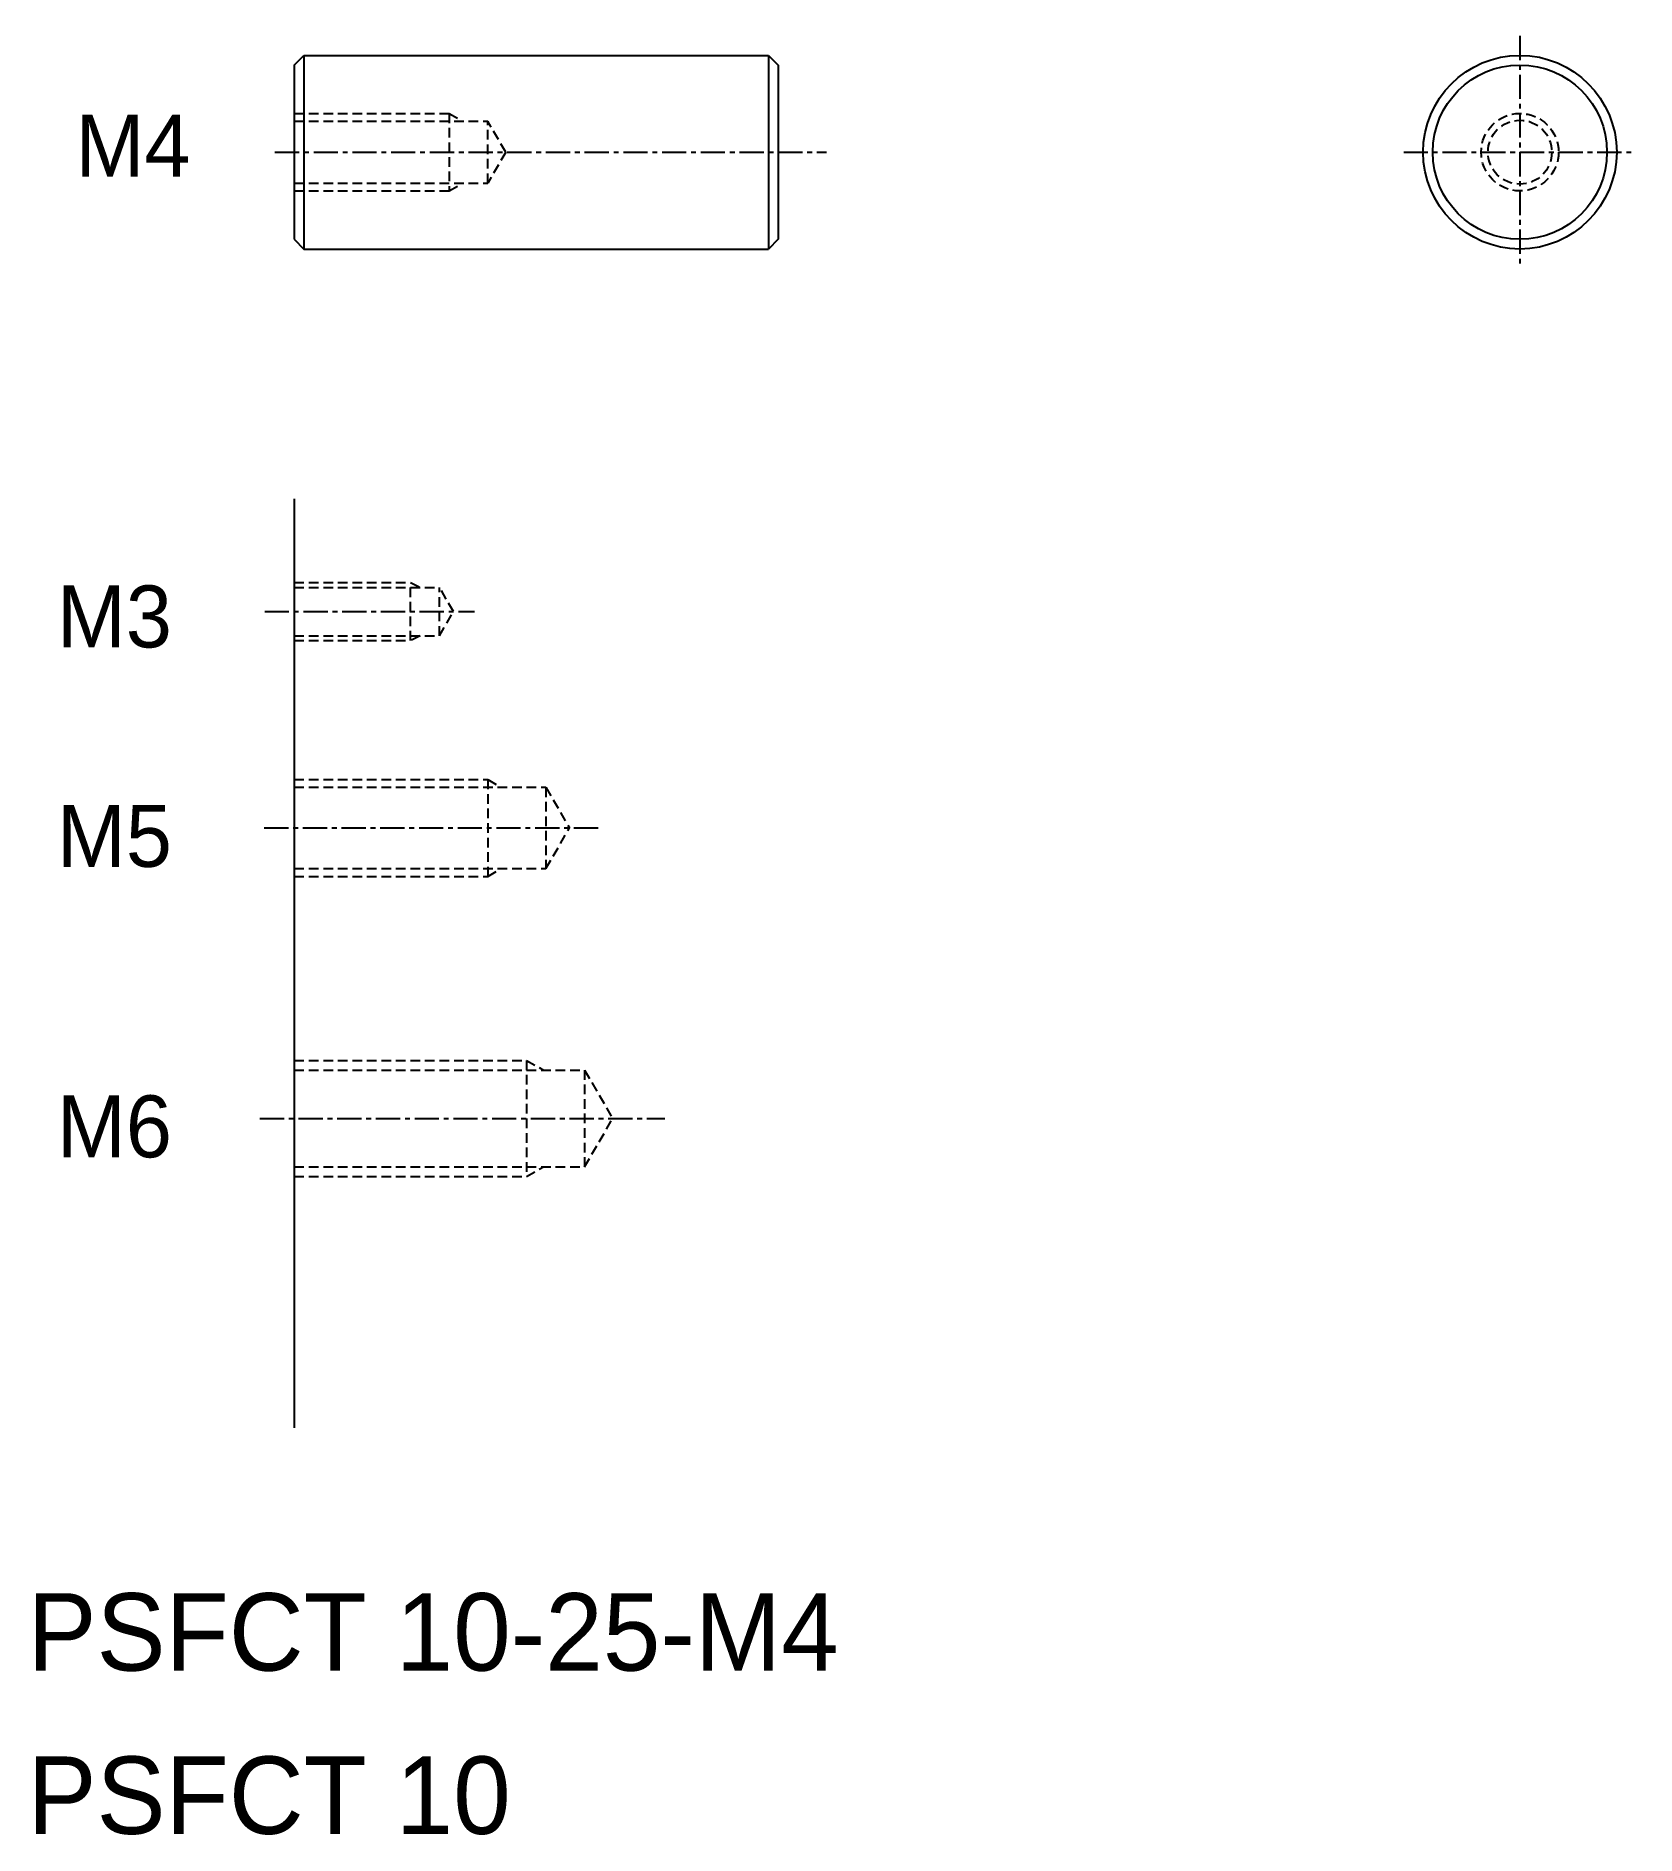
# Model space of a CAD drawing. Extents: x 64.6 to 147.2, y 51.7 to 144.6.
import ezdxf

# ---------------------------------------------------------------- set-up
doc = ezdxf.new("R2010")
doc.units = 0
doc.linetypes.add('CENTER', pattern=[2, 1.25, -0.25, 0.25, -0.25])
doc.linetypes.add('DASHED', pattern=[0.75, 0.5, -0.25])
doc.layers.get('0').update_dxf_attribs({"linetype": 'CONTINUOUS'})
doc.layers.add('CENTER', color=1, linetype='CENTER')

msp = doc.modelspace()

# ---------------------------------------------------------------- linework, layer by layer
at = {"color": 7, "linetype": 'CONTINUOUS'}
for p, q in [((77.922, 143.126), (78.422, 143.626)), ((77.922, 143.126), (77.922, 134.126)), ((78.422, 143.626), (102.422, 143.626)), ((78.422, 143.626), (78.422, 133.626)), ((102.422, 143.626), (102.422, 133.626)), ((102.422, 143.626), (102.922, 143.126)), ((102.922, 143.126), (102.922, 134.126)), ((77.922, 134.126), (78.422, 133.626)), ((102.922, 134.126), (102.422, 133.626)), ((78.422, 133.626), (102.422, 133.626)), ((84.422, 133.626), (84.422, 133.626)), ((90.422, 133.626), (90.422, 133.626)), ((77.922, 120.729), (77.922, 72.756))]:
    msp.add_line(p, q, dxfattribs=at)
at = {"color": 3, "linetype": 'DASHED'}
for p, q in [((77.922, 140.626), (85.922, 140.626)), ((85.922, 140.626), (85.922, 136.626)), ((85.922, 140.626), (86.528, 140.276)), ((77.922, 140.226), (87.922, 140.226)), ((87.922, 137.026), (87.922, 140.226)), ((88.846, 138.626), (87.922, 140.226)), ((88.846, 138.626), (87.922, 137.026)), ((77.922, 137.026), (87.922, 137.026)), ((77.922, 136.626), (85.922, 136.626)), ((85.922, 136.626), (86.528, 136.976)), ((77.922, 116.402), (83.922, 116.402)), ((77.922, 116.152), (85.422, 116.152)), ((83.922, 113.402), (83.922, 116.402)), ((83.922, 116.402), (84.422, 116.152)), ((85.422, 113.652), (85.422, 116.152)), ((86.144, 114.902), (85.422, 116.152)), ((85.422, 113.652), (86.144, 114.902)), ((77.922, 113.652), (85.422, 113.652)), ((77.922, 113.402), (83.922, 113.402)), ((84.422, 113.652), (83.922, 113.402)), ((77.922, 106.228), (87.922, 106.228)), ((87.922, 106.228), (87.922, 101.228)), ((87.922, 106.228), (88.528, 105.878)), ((77.922, 105.828), (90.922, 105.828)), ((90.922, 105.828), (90.922, 101.628)), ((90.922, 105.828), (92.135, 103.728)), ((90.922, 101.628), (92.135, 103.728)), ((77.922, 101.628), (90.922, 101.628)), ((87.922, 101.228), (88.528, 101.578)), ((77.922, 101.228), (87.922, 101.228)), ((77.922, 91.728), (89.922, 91.728)), ((77.922, 91.228), (92.922, 91.228)), ((89.922, 91.728), (89.922, 85.728)), ((89.922, 91.728), (90.788, 91.228)), ((92.922, 91.228), (92.922, 86.228)), ((92.922, 91.228), (94.365, 88.728)), ((92.922, 86.228), (94.365, 88.728)), ((77.922, 86.228), (92.922, 86.228)), ((77.922, 85.728), (89.922, 85.728)), ((89.922, 85.728), (90.788, 86.228))]:
    msp.add_line(p, q, dxfattribs=at)
at = {"color": 7, "linetype": 'CONTINUOUS'}
for radius in [5, 4.5]:
    msp.add_circle((141.237, 138.626), radius, dxfattribs=at)
at = {"color": 3, "linetype": 'DASHED'}
for radius in [2, 1.65]:
    msp.add_circle((141.237, 138.626), radius, dxfattribs=at)
at = {"layer": 'CENTER', "color": 1, "linetype": 'CENTER'}
for p, q in [((141.237, 144.626), (141.237, 132.626)), ((76.922, 138.626), (105.423, 138.626)), ((135.237, 138.626), (147.237, 138.626)), ((76.397, 114.902), (87.228, 114.902)), ((76.364, 103.728), (93.622, 103.728)), ((76.142, 88.728), (97.071, 88.728))]:
    msp.add_line(p, q, dxfattribs=at)

# ---------------------------------------------------------------- texts
at = {"color": 7, "linetype": 'CONTINUOUS'}
for s, height, p in [('M4', 3.2, (66.612, 137.368)), ('M3', 3.2, (65.655, 113.052)), ('M5', 3.2, (65.655, 101.721)), ('M6', 3.2, (65.655, 86.721)), ('PSFCT 10-25-M4', 4, (64.137, 60.216)), ('PSFCT 10', 4, (64.137, 51.784))]:
    msp.add_text(s, height=height, dxfattribs=at).set_placement(p)

doc.saveas('drawing.dxf')
